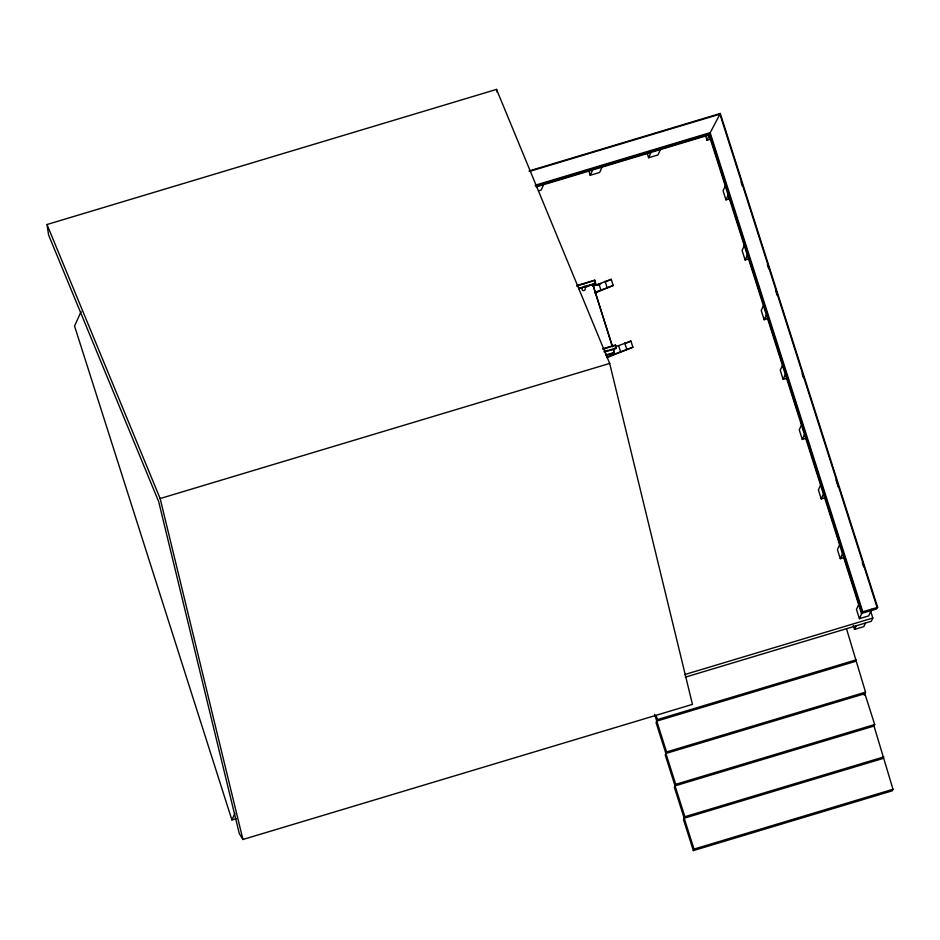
<?xml version="1.0" encoding="UTF-8"?>
<svg xmlns="http://www.w3.org/2000/svg" width="940" height="940" viewBox="0 0 940 940"><rect width="100%" height="100%" fill="white"/><g stroke="black" fill="none" stroke-linecap="round" stroke-linejoin="round"><path stroke-width="1.41" d="M81.087 311.622L74.542 326.039L231.898 819.95L236.105 818.681M231.898 819.95L234.871 813.394M544.131 183.512L541.17 190.033L538.549 190.82M602.611 165.934L599.649 172.455L590.238 175.287L593.199 168.754M660.961 148.391L658 154.924L648.624 157.732L651.584 151.211M585.879 286.606L592.811 284.514L612.069 345.897M576.796 285.549L594.797 280.144L595.279 282.599M594.797 280.144L595.607 283.622L579.087 288.592M709.042 134.972L720.298 113.47L877.655 607.381L876.35 609.073L861.475 613.444L709.042 134.972L536.258 186.907M710.969 139.002L706.974 140.201L709.336 134.972M602.998 348.716L615.453 344.968L615.923 347.424M605.948 355.332L614.266 352.829L613.573 349.656M615.453 344.968L616.252 348.446L606.547 351.372M725.457 185.579L723.095 190.797L725.974 199.868L729.981 198.669M725.974 199.868L728.347 194.65M745.056 243.942L742.095 250.463L745.126 259.969L749.121 258.77M745.126 259.969L747.5 254.752M763.597 305.277L761.224 310.494L764.161 319.718L768.156 318.519M764.161 319.718L766.535 314.501M782.632 365.014L780.259 370.243L783.161 379.372L787.168 378.162M783.161 379.372L785.534 374.144M656.144 715.54L657.436 719.593L656.061 722.602L675.731 784.336L674.368 787.356L694.037 849.09L693.356 850.594L892.318 790.798L893 789.283L874.012 726.044L874.693 724.54L864.859 693.673L665.896 753.469M801.632 424.669L799.259 429.886L802.29 439.403L806.285 438.193M802.29 439.403L805.251 432.87M654.593 714.341L666.577 751.965L665.215 754.973L684.884 816.719L683.521 819.727L693.356 850.594M821.349 483.383L818.388 489.916L821.255 498.905L825.25 497.707M821.255 498.905L823.616 493.688M839.796 544.448L837.423 549.665L840.301 558.689L844.296 557.49M840.301 558.689L842.663 553.472M858.843 604.232L856.469 609.461L859.407 618.673L868.736 615.865L871.697 609.343M861.475 613.444L862.779 611.752L877.655 607.381M865.564 622.856L863.86 626.616L854.531 629.424L856.234 625.664M859.407 618.673L862.368 612.14M870.593 611.024L872.825 618.015L871.368 621.246L685.366 677.152M864.177 695.177L865.54 692.169L846.494 628.719M606.042 281.671L611.259 279.321L613.221 285.49L594.903 293.115M625.711 343.406L630.928 341.055L632.89 347.224L606.911 357.682M592.964 286.171L611.259 279.321M594.926 292.352L613.221 285.49M615.019 346.966L630.928 341.055M606.758 357.012L632.89 347.224M596.818 285.478L600.778 283.868M47 224.519L496.531 89.406L609.672 363.428L692.451 704.377L242.931 839.491L239.289 833.592L158.707 501.713L48.575 234.976L47 224.519L160.141 498.541L242.931 839.491M529.208 170.904L720.298 113.47M529.302 171.456L719.923 114.163L877.079 607.452M535.165 185.262L710.147 132.669L862.779 611.752M535.483 185.932L709.677 133.574L862.109 612.046M537.234 186.038L544.225 183.923M547.033 183.089L572.225 175.51M575.022 174.675L582.024 172.572M587.629 170.88L650.621 151.951M653.418 151.105L678.621 143.538M681.418 142.692L709.418 134.279L724.987 183.171M583.54 283.868L576.749 285.913A1.633 1.61 24.4 0 1 578.335 286.277M584.903 283.457L593.234 280.954M579.169 288.216L595.784 283.222M579.016 288.662L581.743 287.84M585.655 287.005L588.452 286.171M602.834 349.104L613.891 345.779M603.974 351.795L616.44 348.047M606.124 354.932L614.455 352.43M160.141 498.541L609.672 363.428M684.543 674.615L872.825 618.015M657.436 719.593L856.387 659.786M656.743 721.098L855.706 661.302M666.577 751.965L865.54 692.169M675.731 784.336L874.693 724.54M675.049 785.852L874.012 726.044M684.884 816.719L883.847 756.911M684.202 818.223L883.165 758.416M694.037 849.09L893 789.283M741.061 182.031L742.4 186.226M767.357 264.575L768.697 268.781M775.829 291.165L777.168 295.36M802.125 373.721L803.465 377.915M836.013 480.046L838.233 487.049M862.309 562.602L863.649 566.797M725.88 185.956L731.661 204.121M733.447 209.702L765.489 310.271M767.263 315.852L799.306 416.42M801.08 422.013L806.873 440.167M809.54 448.545L833.122 522.581M834.015 525.366L839.796 543.532M842.463 551.909L862.05 613.362M705.282 134.913L706.974 140.201M853.261 625.452L854.531 629.424M646.932 152.445L648.624 157.732M588.558 169.999L590.238 175.287M605.031 281.189L607.005 287.358M624.701 342.924L626.675 349.093M598.921 283.821L600.883 289.99M618.591 345.556L620.553 351.724M592.811 284.514L612.692 346.884M613.385 350.056L614.266 352.829M496.531 89.406L496.919 92.014M605.689 354.568A1.633 1.61 24.4 0 1 605.454 354.909M605.795 353.334A1.633 1.61 24.4 0 1 605.842 354.169M585.15 288.51A1.633 1.61 24.4 0 1 583.246 290.554A1.633 1.61 24.4 0 1 582.389 287.875M607.639 350.197A1.633 1.61 24.4 0 1 604.949 351.008M604.608 349.069A1.633 1.61 24.4 0 1 604.843 348.728M605.56 348.282A1.633 1.61 24.4 0 1 606.406 348.258M586.995 285.372A1.633 1.61 24.4 0 1 584.292 286.183M583.952 284.244A1.633 1.61 24.4 0 1 584.198 283.904"/></g></svg>
